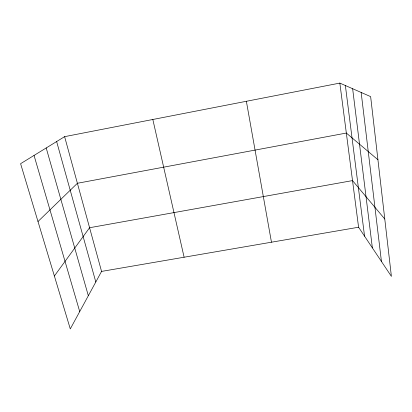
<?xml version="1.0" encoding="UTF-8"?>
<svg xmlns="http://www.w3.org/2000/svg" width="412" height="412" viewBox="0 0 412 412"><rect width="100%" height="100%" fill="white"/><g stroke="black" fill="none" stroke-linecap="round" stroke-linejoin="round"><path stroke-width="0.62" d="M64.617 136.65L101.558 271.415L70.287 328.905L20.6 163.688L64.617 136.65L339.838 83.095L370.64 96.619L391.4 276.385L358.579 227.228L339.838 83.095M54.374 275.999L89.584 227.728L352.517 180.6L384.772 219.009M37.992 221.522L77.399 183.273L346.332 133.055L377.933 159.748M101.558 271.415L358.579 227.228M34.041 155.427L79.717 311.57M46.201 147.96L88.333 295.723M56.64 141.548L95.805 281.988M152.831 119.485L184.107 257.222M246.366 101.285L271.462 242.205M345.369 85.521L364.563 236.194M352.641 88.714L372.376 247.895M361.159 92.458L381.435 261.455"/></g></svg>
